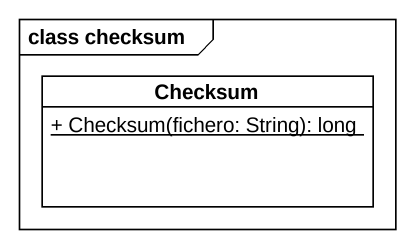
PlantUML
@startuml
mainframe class checksum
hide circle
hide empty members
skinparam classAttributeIconSize 0
class Checksum {
  {static} + Checksum(fichero: String): long
}
@enduml
